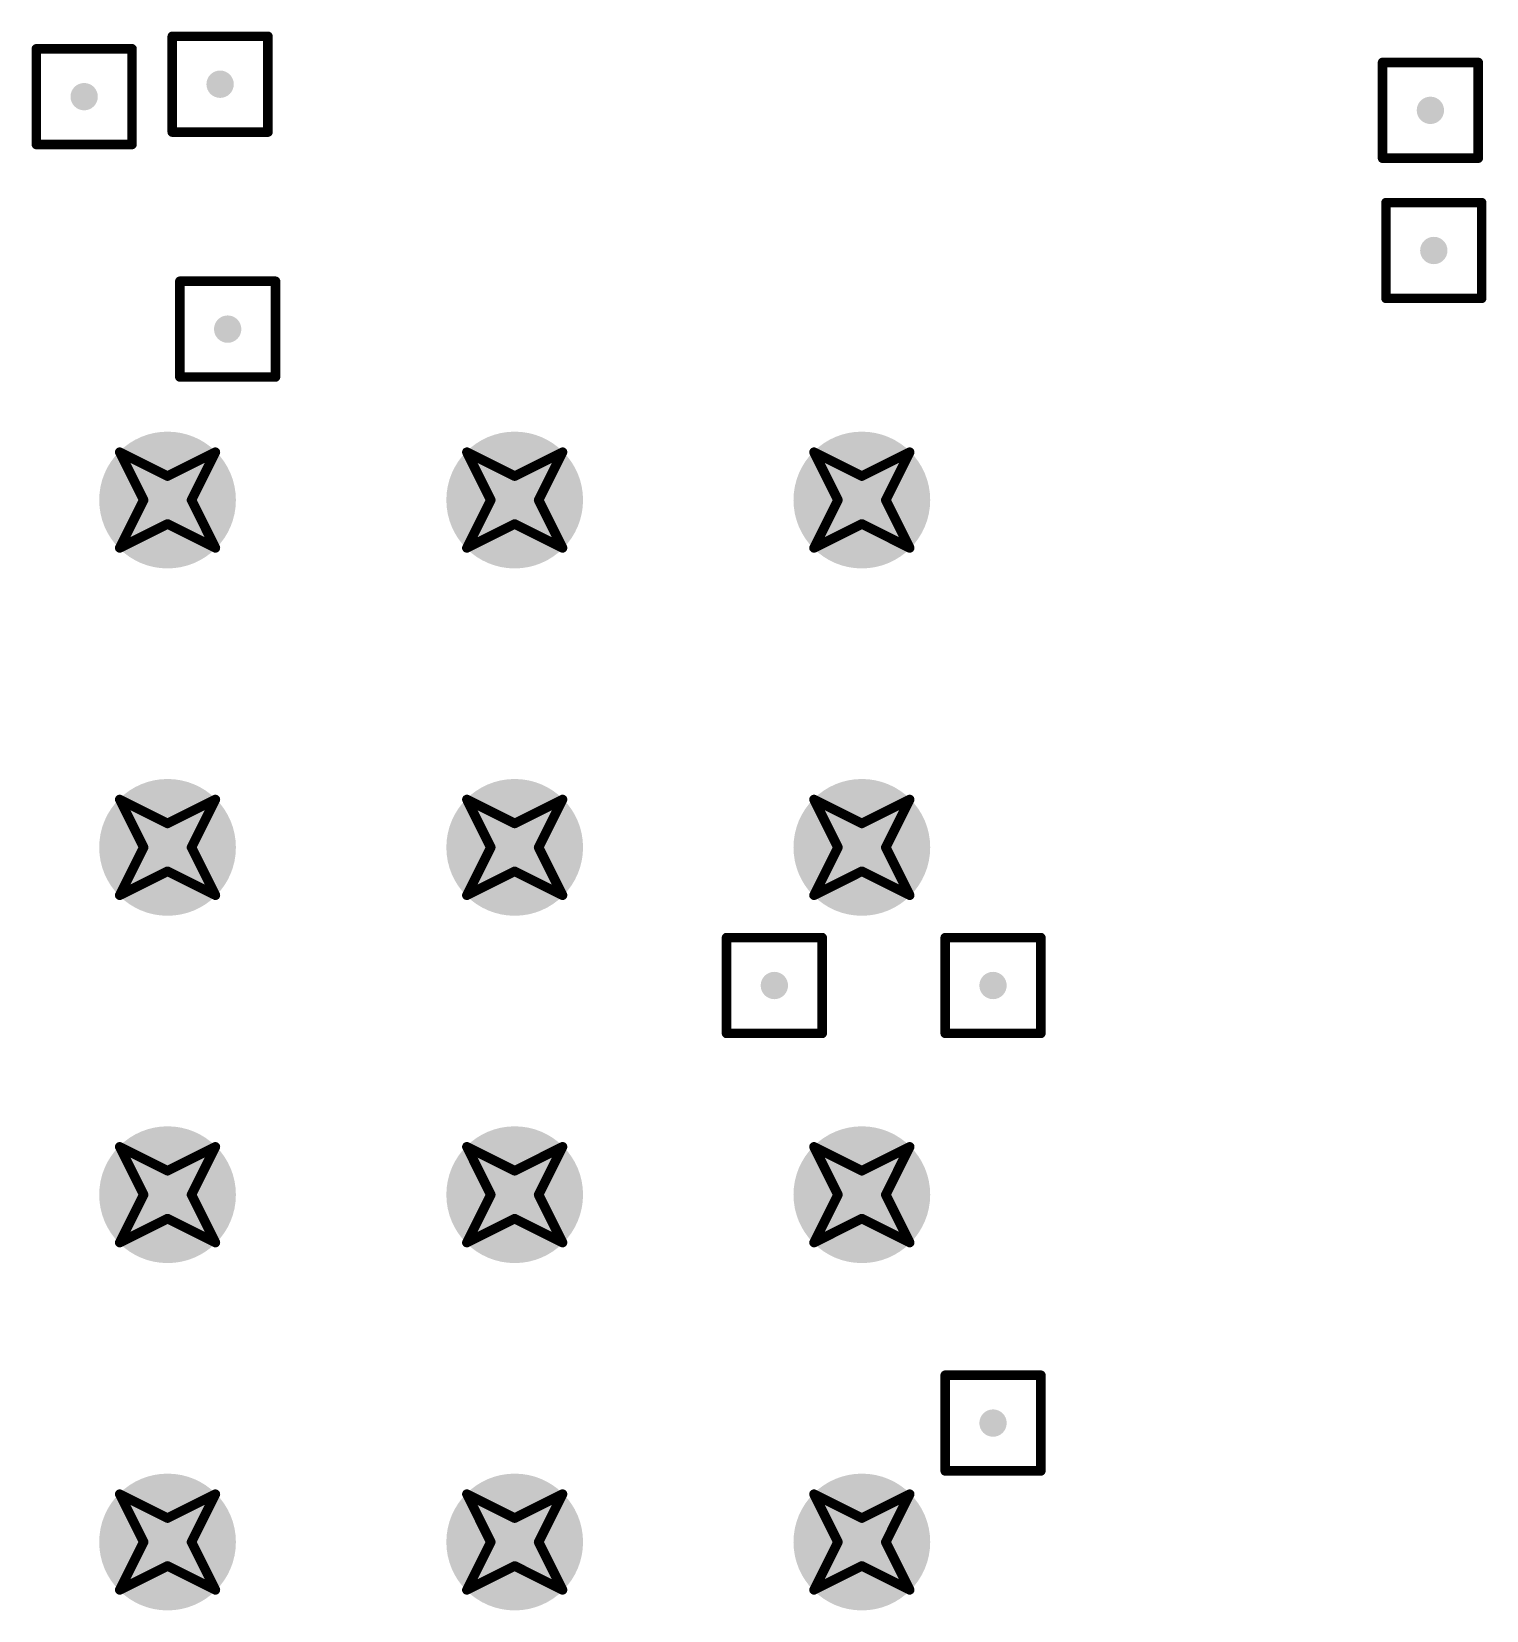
# Model space of a CAD drawing. Header units: inches. Extents: x 0 to 17, y 0 to 4.
# Drawn here: x 3.5577 to 3.9768, y 2.3004 to 2.755 of the extents above; entities that cross this region are included whole.
import ezdxf

# ---------------------------------------------------------------- set-up
doc = ezdxf.new("R2010")
doc.units = ezdxf.units.IN
doc.header["$MEASUREMENT"] = 0
for name, color, linetype in [('Drill Drawing', 1, 'Continuous'), ('Pad Holes', 156, 'Continuous'), ('Via Holes', 16, 'Continuous')]:
    doc.layers.add(name, color=color, linetype=linetype)

# ---------------------------------------------------------------- blocks, each defined once
blk = doc.blocks.new('DIN41612_48_3_____________________133')
at = {"layer": 'Pad Holes'}
h = blk.add_hatch(color=7, dxfattribs=at)
edge = h.paths.add_edge_path()
edge.add_arc((0.45, 0.41496), 0.01969, 0, 360)
h = blk.add_hatch(color=7, dxfattribs=at)
edge = h.paths.add_edge_path()
edge.add_arc((0.55, 0.41496), 0.01969, 0, 360)
h = blk.add_hatch(color=7, dxfattribs=at)
edge = h.paths.add_edge_path()
edge.add_arc((0.65, 0.41496), 0.01969, 0, 360)
h = blk.add_hatch(color=7, dxfattribs=at)
edge = h.paths.add_edge_path()
edge.add_arc((0.75, 0.41496), 0.01969, 0, 360)
h = blk.add_hatch(color=7, dxfattribs=at)
edge = h.paths.add_edge_path()
edge.add_arc((0.45, 0.31496), 0.01969, 0, 360)
h = blk.add_hatch(color=7, dxfattribs=at)
edge = h.paths.add_edge_path()
edge.add_arc((0.55, 0.31496), 0.01969, 0, 360)
h = blk.add_hatch(color=7, dxfattribs=at)
edge = h.paths.add_edge_path()
edge.add_arc((0.65, 0.31496), 0.01969, 0, 360)
h = blk.add_hatch(color=7, dxfattribs=at)
edge = h.paths.add_edge_path()
edge.add_arc((0.75, 0.31496), 0.01969, 0, 360)
h = blk.add_hatch(color=7, dxfattribs=at)
edge = h.paths.add_edge_path()
edge.add_arc((0.45, 0.21496), 0.01969, 0, 360)
h = blk.add_hatch(color=7, dxfattribs=at)
edge = h.paths.add_edge_path()
edge.add_arc((0.55, 0.21496), 0.01969, 0, 360)
h = blk.add_hatch(color=7, dxfattribs=at)
edge = h.paths.add_edge_path()
edge.add_arc((0.65, 0.21496), 0.01969, 0, 360)
h = blk.add_hatch(color=7, dxfattribs=at)
edge = h.paths.add_edge_path()
edge.add_arc((0.75, 0.21496), 0.01969, 0, 360)

msp = doc.modelspace()

# ---------------------------------------------------------------- hatches: boundary and pattern name
at = {"layer": 'Via Holes'}
h = msp.add_hatch(color=7, dxfattribs=at)
edge = h.paths.add_edge_path()
edge.add_arc((3.61199, 2.7398), 0.00394, 0, 360)
h = msp.add_hatch(color=7, dxfattribs=at)
edge = h.paths.add_edge_path()
edge.add_arc((3.57283, 2.73622), 0.00394, 0, 360)
h = msp.add_hatch(color=7, dxfattribs=at)
edge = h.paths.add_edge_path()
edge.add_arc((3.96063, 2.73228), 0.00394, 0, 360)
h = msp.add_hatch(color=7, dxfattribs=at)
edge = h.paths.add_edge_path()
edge.add_arc((3.96161, 2.69193), 0.00394, 0, 360)
h = msp.add_hatch(color=7, dxfattribs=at)
edge = h.paths.add_edge_path()
edge.add_arc((3.61417, 2.66929), 0.00394, 0, 360)
h = msp.add_hatch(color=7, dxfattribs=at)
edge = h.paths.add_edge_path()
edge.add_arc((3.77165, 2.48031), 0.00394, 0, 360)
h = msp.add_hatch(color=7, dxfattribs=at)
edge = h.paths.add_edge_path()
edge.add_arc((3.83464, 2.48031), 0.00394, 0, 360)
h = msp.add_hatch(color=7, dxfattribs=at)
edge = h.paths.add_edge_path()
edge.add_arc((3.83464, 2.35433), 0.00394, 0, 360)

# ---------------------------------------------------------------- linework, layer by layer
at = {"layer": 'Drill Drawing'}
for points in [[(3.59821, 2.75358, 0.00276, 0.00276, 0), (3.62577, 2.75358, 0.00276, 0.00276, 0)], [(3.59821, 2.72602, 0.00276, 0.00276, 0), (3.59821, 2.75358, 0.00276, 0.00276, 0)], [(3.62577, 2.72602, 0.00276, 0.00276, 0), (3.62577, 2.75358, 0.00276, 0.00276, 0)], [(3.55905, 2.75, 0.00276, 0.00276, 0), (3.58661, 2.75, 0.00276, 0.00276, 0)], [(3.55905, 2.72244, 0.00276, 0.00276, 0), (3.55905, 2.75, 0.00276, 0.00276, 0)], [(3.58661, 2.72244, 0.00276, 0.00276, 0), (3.58661, 2.75, 0.00276, 0.00276, 0)], [(3.94685, 2.74606, 0.00276, 0.00276, 0), (3.97441, 2.74606, 0.00276, 0.00276, 0)], [(3.94685, 2.7185, 0.00276, 0.00276, 0), (3.94685, 2.74606, 0.00276, 0.00276, 0)], [(3.97441, 2.7185, 0.00276, 0.00276, 0), (3.97441, 2.74606, 0.00276, 0.00276, 0)], [(3.55905, 2.72244, 0.00276, 0.00276, 0), (3.58661, 2.72244, 0.00276, 0.00276, 0)], [(3.59821, 2.72602, 0.00276, 0.00276, 0), (3.62577, 2.72602, 0.00276, 0.00276, 0)], [(3.94685, 2.7185, 0.00276, 0.00276, 0), (3.97441, 2.7185, 0.00276, 0.00276, 0)], [(3.94783, 2.70571, 0.00276, 0.00276, 0), (3.97539, 2.70571, 0.00276, 0.00276, 0)], [(3.94783, 2.67815, 0.00276, 0.00276, 0), (3.94783, 2.70571, 0.00276, 0.00276, 0)], [(3.97539, 2.67815, 0.00276, 0.00276, 0), (3.97539, 2.70571, 0.00276, 0.00276, 0)], [(3.60039, 2.68307, 0.00276, 0.00276, 0), (3.62795, 2.68307, 0.00276, 0.00276, 0)], [(3.60039, 2.65551, 0.00276, 0.00276, 0), (3.60039, 2.68307, 0.00276, 0.00276, 0)], [(3.62795, 2.65551, 0.00276, 0.00276, 0), (3.62795, 2.68307, 0.00276, 0.00276, 0)], [(3.94783, 2.67815, 0.00276, 0.00276, 0), (3.97539, 2.67815, 0.00276, 0.00276, 0)], [(3.60039, 2.65551, 0.00276, 0.00276, 0), (3.62795, 2.65551, 0.00276, 0.00276, 0)], [(3.58307, 2.63386, 0.00276, 0.00276, 0), (3.59685, 2.62697, 0.00276, 0.00276, 0)], [(3.58307, 2.63386, 0.00276, 0.00276, 0), (3.58996, 2.62008, 0.00276, 0.00276, 0)], [(3.59685, 2.62697, 0.00276, 0.00276, 0), (3.61063, 2.63386, 0.00276, 0.00276, 0)], [(3.60374, 2.62008, 0.00276, 0.00276, 0), (3.61063, 2.63386, 0.00276, 0.00276, 0)], [(3.68307, 2.63386, 0.00276, 0.00276, 0), (3.69685, 2.62697, 0.00276, 0.00276, 0)], [(3.68307, 2.63386, 0.00276, 0.00276, 0), (3.68996, 2.62008, 0.00276, 0.00276, 0)], [(3.69685, 2.62697, 0.00276, 0.00276, 0), (3.71063, 2.63386, 0.00276, 0.00276, 0)], [(3.70374, 2.62008, 0.00276, 0.00276, 0), (3.71063, 2.63386, 0.00276, 0.00276, 0)], [(3.78307, 2.63386, 0.00276, 0.00276, 0), (3.79685, 2.62697, 0.00276, 0.00276, 0)], [(3.78307, 2.63386, 0.00276, 0.00276, 0), (3.78996, 2.62008, 0.00276, 0.00276, 0)], [(3.79685, 2.62697, 0.00276, 0.00276, 0), (3.81063, 2.63386, 0.00276, 0.00276, 0)], [(3.80374, 2.62008, 0.00276, 0.00276, 0), (3.81063, 2.63386, 0.00276, 0.00276, 0)], [(3.58307, 2.6063, 0.00276, 0.00276, 0), (3.58996, 2.62008, 0.00276, 0.00276, 0)], [(3.60374, 2.62008, 0.00276, 0.00276, 0), (3.61063, 2.6063, 0.00276, 0.00276, 0)], [(3.68307, 2.6063, 0.00276, 0.00276, 0), (3.68996, 2.62008, 0.00276, 0.00276, 0)], [(3.70374, 2.62008, 0.00276, 0.00276, 0), (3.71063, 2.6063, 0.00276, 0.00276, 0)], [(3.78307, 2.6063, 0.00276, 0.00276, 0), (3.78996, 2.62008, 0.00276, 0.00276, 0)], [(3.80374, 2.62008, 0.00276, 0.00276, 0), (3.81063, 2.6063, 0.00276, 0.00276, 0)], [(3.58307, 2.6063, 0.00276, 0.00276, 0), (3.59685, 2.61319, 0.00276, 0.00276, 0)], [(3.59685, 2.61319, 0.00276, 0.00276, 0), (3.61063, 2.6063, 0.00276, 0.00276, 0)], [(3.68307, 2.6063, 0.00276, 0.00276, 0), (3.69685, 2.61319, 0.00276, 0.00276, 0)], [(3.69685, 2.61319, 0.00276, 0.00276, 0), (3.71063, 2.6063, 0.00276, 0.00276, 0)], [(3.78307, 2.6063, 0.00276, 0.00276, 0), (3.79685, 2.61319, 0.00276, 0.00276, 0)], [(3.79685, 2.61319, 0.00276, 0.00276, 0), (3.81063, 2.6063, 0.00276, 0.00276, 0)], [(3.58307, 2.53386, 0.00276, 0.00276, 0), (3.59685, 2.52697, 0.00276, 0.00276, 0)], [(3.58307, 2.53386, 0.00276, 0.00276, 0), (3.58996, 2.52008, 0.00276, 0.00276, 0)], [(3.59685, 2.52697, 0.00276, 0.00276, 0), (3.61063, 2.53386, 0.00276, 0.00276, 0)], [(3.60374, 2.52008, 0.00276, 0.00276, 0), (3.61063, 2.53386, 0.00276, 0.00276, 0)], [(3.68307, 2.53386, 0.00276, 0.00276, 0), (3.69685, 2.52697, 0.00276, 0.00276, 0)], [(3.68307, 2.53386, 0.00276, 0.00276, 0), (3.68996, 2.52008, 0.00276, 0.00276, 0)], [(3.69685, 2.52697, 0.00276, 0.00276, 0), (3.71063, 2.53386, 0.00276, 0.00276, 0)], [(3.70374, 2.52008, 0.00276, 0.00276, 0), (3.71063, 2.53386, 0.00276, 0.00276, 0)], [(3.78307, 2.53386, 0.00276, 0.00276, 0), (3.79685, 2.52697, 0.00276, 0.00276, 0)], [(3.78307, 2.53386, 0.00276, 0.00276, 0), (3.78996, 2.52008, 0.00276, 0.00276, 0)], [(3.79685, 2.52697, 0.00276, 0.00276, 0), (3.81063, 2.53386, 0.00276, 0.00276, 0)], [(3.80374, 2.52008, 0.00276, 0.00276, 0), (3.81063, 2.53386, 0.00276, 0.00276, 0)], [(3.58307, 2.5063, 0.00276, 0.00276, 0), (3.58996, 2.52008, 0.00276, 0.00276, 0)], [(3.60374, 2.52008, 0.00276, 0.00276, 0), (3.61063, 2.5063, 0.00276, 0.00276, 0)], [(3.68307, 2.5063, 0.00276, 0.00276, 0), (3.68996, 2.52008, 0.00276, 0.00276, 0)], [(3.70374, 2.52008, 0.00276, 0.00276, 0), (3.71063, 2.5063, 0.00276, 0.00276, 0)], [(3.78307, 2.5063, 0.00276, 0.00276, 0), (3.78996, 2.52008, 0.00276, 0.00276, 0)], [(3.80374, 2.52008, 0.00276, 0.00276, 0), (3.81063, 2.5063, 0.00276, 0.00276, 0)], [(3.58307, 2.5063, 0.00276, 0.00276, 0), (3.59685, 2.51319, 0.00276, 0.00276, 0)], [(3.59685, 2.51319, 0.00276, 0.00276, 0), (3.61063, 2.5063, 0.00276, 0.00276, 0)], [(3.68307, 2.5063, 0.00276, 0.00276, 0), (3.69685, 2.51319, 0.00276, 0.00276, 0)], [(3.69685, 2.51319, 0.00276, 0.00276, 0), (3.71063, 2.5063, 0.00276, 0.00276, 0)], [(3.78307, 2.5063, 0.00276, 0.00276, 0), (3.79685, 2.51319, 0.00276, 0.00276, 0)], [(3.79685, 2.51319, 0.00276, 0.00276, 0), (3.81063, 2.5063, 0.00276, 0.00276, 0)], [(3.75787, 2.49409, 0.00276, 0.00276, 0), (3.78543, 2.49409, 0.00276, 0.00276, 0)], [(3.75787, 2.46653, 0.00276, 0.00276, 0), (3.75787, 2.49409, 0.00276, 0.00276, 0)], [(3.78543, 2.46653, 0.00276, 0.00276, 0), (3.78543, 2.49409, 0.00276, 0.00276, 0)], [(3.82086, 2.49409, 0.00276, 0.00276, 0), (3.84842, 2.49409, 0.00276, 0.00276, 0)], [(3.82086, 2.46653, 0.00276, 0.00276, 0), (3.82086, 2.49409, 0.00276, 0.00276, 0)], [(3.84842, 2.46653, 0.00276, 0.00276, 0), (3.84842, 2.49409, 0.00276, 0.00276, 0)], [(3.75787, 2.46653, 0.00276, 0.00276, 0), (3.78543, 2.46653, 0.00276, 0.00276, 0)], [(3.82086, 2.46653, 0.00276, 0.00276, 0), (3.84842, 2.46653, 0.00276, 0.00276, 0)], [(3.58307, 2.43386, 0.00276, 0.00276, 0), (3.59685, 2.42697, 0.00276, 0.00276, 0)], [(3.58307, 2.43386, 0.00276, 0.00276, 0), (3.58996, 2.42008, 0.00276, 0.00276, 0)], [(3.59685, 2.42697, 0.00276, 0.00276, 0), (3.61063, 2.43386, 0.00276, 0.00276, 0)], [(3.60374, 2.42008, 0.00276, 0.00276, 0), (3.61063, 2.43386, 0.00276, 0.00276, 0)], [(3.68307, 2.43386, 0.00276, 0.00276, 0), (3.69685, 2.42697, 0.00276, 0.00276, 0)], [(3.68307, 2.43386, 0.00276, 0.00276, 0), (3.68996, 2.42008, 0.00276, 0.00276, 0)], [(3.69685, 2.42697, 0.00276, 0.00276, 0), (3.71063, 2.43386, 0.00276, 0.00276, 0)], [(3.70374, 2.42008, 0.00276, 0.00276, 0), (3.71063, 2.43386, 0.00276, 0.00276, 0)], [(3.78307, 2.43386, 0.00276, 0.00276, 0), (3.79685, 2.42697, 0.00276, 0.00276, 0)], [(3.78307, 2.43386, 0.00276, 0.00276, 0), (3.78996, 2.42008, 0.00276, 0.00276, 0)], [(3.79685, 2.42697, 0.00276, 0.00276, 0), (3.81063, 2.43386, 0.00276, 0.00276, 0)], [(3.80374, 2.42008, 0.00276, 0.00276, 0), (3.81063, 2.43386, 0.00276, 0.00276, 0)], [(3.58307, 2.4063, 0.00276, 0.00276, 0), (3.58996, 2.42008, 0.00276, 0.00276, 0)], [(3.60374, 2.42008, 0.00276, 0.00276, 0), (3.61063, 2.4063, 0.00276, 0.00276, 0)], [(3.68307, 2.4063, 0.00276, 0.00276, 0), (3.68996, 2.42008, 0.00276, 0.00276, 0)], [(3.70374, 2.42008, 0.00276, 0.00276, 0), (3.71063, 2.4063, 0.00276, 0.00276, 0)], [(3.78307, 2.4063, 0.00276, 0.00276, 0), (3.78996, 2.42008, 0.00276, 0.00276, 0)], [(3.80374, 2.42008, 0.00276, 0.00276, 0), (3.81063, 2.4063, 0.00276, 0.00276, 0)], [(3.58307, 2.4063, 0.00276, 0.00276, 0), (3.59685, 2.41319, 0.00276, 0.00276, 0)], [(3.59685, 2.41319, 0.00276, 0.00276, 0), (3.61063, 2.4063, 0.00276, 0.00276, 0)], [(3.68307, 2.4063, 0.00276, 0.00276, 0), (3.69685, 2.41319, 0.00276, 0.00276, 0)], [(3.69685, 2.41319, 0.00276, 0.00276, 0), (3.71063, 2.4063, 0.00276, 0.00276, 0)], [(3.78307, 2.4063, 0.00276, 0.00276, 0), (3.79685, 2.41319, 0.00276, 0.00276, 0)], [(3.79685, 2.41319, 0.00276, 0.00276, 0), (3.81063, 2.4063, 0.00276, 0.00276, 0)], [(3.82086, 2.36811, 0.00276, 0.00276, 0), (3.84842, 2.36811, 0.00276, 0.00276, 0)], [(3.82086, 2.34055, 0.00276, 0.00276, 0), (3.82086, 2.36811, 0.00276, 0.00276, 0)], [(3.84842, 2.34055, 0.00276, 0.00276, 0), (3.84842, 2.36811, 0.00276, 0.00276, 0)], [(3.82086, 2.34055, 0.00276, 0.00276, 0), (3.84842, 2.34055, 0.00276, 0.00276, 0)], [(3.58307, 2.33386, 0.00276, 0.00276, 0), (3.59685, 2.32697, 0.00276, 0.00276, 0)], [(3.58307, 2.33386, 0.00276, 0.00276, 0), (3.58996, 2.32008, 0.00276, 0.00276, 0)], [(3.59685, 2.32697, 0.00276, 0.00276, 0), (3.61063, 2.33386, 0.00276, 0.00276, 0)], [(3.60374, 2.32008, 0.00276, 0.00276, 0), (3.61063, 2.33386, 0.00276, 0.00276, 0)], [(3.68307, 2.33386, 0.00276, 0.00276, 0), (3.69685, 2.32697, 0.00276, 0.00276, 0)], [(3.68307, 2.33386, 0.00276, 0.00276, 0), (3.68996, 2.32008, 0.00276, 0.00276, 0)], [(3.69685, 2.32697, 0.00276, 0.00276, 0), (3.71063, 2.33386, 0.00276, 0.00276, 0)], [(3.70374, 2.32008, 0.00276, 0.00276, 0), (3.71063, 2.33386, 0.00276, 0.00276, 0)], [(3.78307, 2.33386, 0.00276, 0.00276, 0), (3.79685, 2.32697, 0.00276, 0.00276, 0)], [(3.78307, 2.33386, 0.00276, 0.00276, 0), (3.78996, 2.32008, 0.00276, 0.00276, 0)], [(3.79685, 2.32697, 0.00276, 0.00276, 0), (3.81063, 2.33386, 0.00276, 0.00276, 0)], [(3.80374, 2.32008, 0.00276, 0.00276, 0), (3.81063, 2.33386, 0.00276, 0.00276, 0)], [(3.58307, 2.3063, 0.00276, 0.00276, 0), (3.58996, 2.32008, 0.00276, 0.00276, 0)], [(3.60374, 2.32008, 0.00276, 0.00276, 0), (3.61063, 2.3063, 0.00276, 0.00276, 0)], [(3.68307, 2.3063, 0.00276, 0.00276, 0), (3.68996, 2.32008, 0.00276, 0.00276, 0)], [(3.70374, 2.32008, 0.00276, 0.00276, 0), (3.71063, 2.3063, 0.00276, 0.00276, 0)], [(3.78307, 2.3063, 0.00276, 0.00276, 0), (3.78996, 2.32008, 0.00276, 0.00276, 0)], [(3.80374, 2.32008, 0.00276, 0.00276, 0), (3.81063, 2.3063, 0.00276, 0.00276, 0)], [(3.58307, 2.3063, 0.00276, 0.00276, 0), (3.59685, 2.31319, 0.00276, 0.00276, 0)], [(3.59685, 2.31319, 0.00276, 0.00276, 0), (3.61063, 2.3063, 0.00276, 0.00276, 0)], [(3.68307, 2.3063, 0.00276, 0.00276, 0), (3.69685, 2.31319, 0.00276, 0.00276, 0)], [(3.69685, 2.31319, 0.00276, 0.00276, 0), (3.71063, 2.3063, 0.00276, 0.00276, 0)], [(3.78307, 2.3063, 0.00276, 0.00276, 0), (3.79685, 2.31319, 0.00276, 0.00276, 0)], [(3.79685, 2.31319, 0.00276, 0.00276, 0), (3.81063, 2.3063, 0.00276, 0.00276, 0)]]:
    msp.add_lwpolyline(points, format="xyseb", dxfattribs=at)
for points in [[(3.59752, 2.75358, 0.00138, 0.00138, 1), (3.5989, 2.75358, 0.00138, 0.00138, 1)], [(3.59752, 2.75358, 0.00138, 0.00138, 1), (3.5989, 2.75358, 0.00138, 0.00138, 1)], [(3.62508, 2.75358, 0.00138, 0.00138, 1), (3.62646, 2.75358, 0.00138, 0.00138, 1)], [(3.62508, 2.75358, 0.00138, 0.00138, 1), (3.62646, 2.75358, 0.00138, 0.00138, 1)], [(3.55837, 2.75, 0.00138, 0.00138, 1), (3.55974, 2.75, 0.00138, 0.00138, 1)], [(3.55837, 2.75, 0.00138, 0.00138, 1), (3.55974, 2.75, 0.00138, 0.00138, 1)], [(3.58592, 2.75, 0.00138, 0.00138, 1), (3.5873, 2.75, 0.00138, 0.00138, 1)], [(3.58592, 2.75, 0.00138, 0.00138, 1), (3.5873, 2.75, 0.00138, 0.00138, 1)], [(3.94616, 2.74606, 0.00138, 0.00138, 1), (3.94754, 2.74606, 0.00138, 0.00138, 1)], [(3.94616, 2.74606, 0.00138, 0.00138, 1), (3.94754, 2.74606, 0.00138, 0.00138, 1)], [(3.97372, 2.74606, 0.00138, 0.00138, 1), (3.9751, 2.74606, 0.00138, 0.00138, 1)], [(3.97372, 2.74606, 0.00138, 0.00138, 1), (3.9751, 2.74606, 0.00138, 0.00138, 1)], [(3.55837, 2.72244, 0.00138, 0.00138, 1), (3.55974, 2.72244, 0.00138, 0.00138, 1)], [(3.55837, 2.72244, 0.00138, 0.00138, 1), (3.55974, 2.72244, 0.00138, 0.00138, 1)], [(3.58592, 2.72244, 0.00138, 0.00138, 1), (3.5873, 2.72244, 0.00138, 0.00138, 1)], [(3.58592, 2.72244, 0.00138, 0.00138, 1), (3.5873, 2.72244, 0.00138, 0.00138, 1)], [(3.59752, 2.72602, 0.00138, 0.00138, 1), (3.5989, 2.72602, 0.00138, 0.00138, 1)], [(3.59752, 2.72602, 0.00138, 0.00138, 1), (3.5989, 2.72602, 0.00138, 0.00138, 1)], [(3.62508, 2.72602, 0.00138, 0.00138, 1), (3.62646, 2.72602, 0.00138, 0.00138, 1)], [(3.62508, 2.72602, 0.00138, 0.00138, 1), (3.62646, 2.72602, 0.00138, 0.00138, 1)], [(3.94616, 2.7185, 0.00138, 0.00138, 1), (3.94754, 2.7185, 0.00138, 0.00138, 1)], [(3.94616, 2.7185, 0.00138, 0.00138, 1), (3.94754, 2.7185, 0.00138, 0.00138, 1)], [(3.97372, 2.7185, 0.00138, 0.00138, 1), (3.9751, 2.7185, 0.00138, 0.00138, 1)], [(3.97372, 2.7185, 0.00138, 0.00138, 1), (3.9751, 2.7185, 0.00138, 0.00138, 1)], [(3.94715, 2.70571, 0.00138, 0.00138, 1), (3.94852, 2.70571, 0.00138, 0.00138, 1)], [(3.94715, 2.70571, 0.00138, 0.00138, 1), (3.94852, 2.70571, 0.00138, 0.00138, 1)], [(3.9747, 2.70571, 0.00138, 0.00138, 1), (3.97608, 2.70571, 0.00138, 0.00138, 1)], [(3.9747, 2.70571, 0.00138, 0.00138, 1), (3.97608, 2.70571, 0.00138, 0.00138, 1)], [(3.5997, 2.68307, 0.00138, 0.00138, 1), (3.60108, 2.68307, 0.00138, 0.00138, 1)], [(3.5997, 2.68307, 0.00138, 0.00138, 1), (3.60108, 2.68307, 0.00138, 0.00138, 1)], [(3.62726, 2.68307, 0.00138, 0.00138, 1), (3.62864, 2.68307, 0.00138, 0.00138, 1)], [(3.62726, 2.68307, 0.00138, 0.00138, 1), (3.62864, 2.68307, 0.00138, 0.00138, 1)], [(3.94715, 2.67815, 0.00138, 0.00138, 1), (3.94852, 2.67815, 0.00138, 0.00138, 1)], [(3.94715, 2.67815, 0.00138, 0.00138, 1), (3.94852, 2.67815, 0.00138, 0.00138, 1)], [(3.9747, 2.67815, 0.00138, 0.00138, 1), (3.97608, 2.67815, 0.00138, 0.00138, 1)], [(3.9747, 2.67815, 0.00138, 0.00138, 1), (3.97608, 2.67815, 0.00138, 0.00138, 1)], [(3.5997, 2.65551, 0.00138, 0.00138, 1), (3.60108, 2.65551, 0.00138, 0.00138, 1)], [(3.5997, 2.65551, 0.00138, 0.00138, 1), (3.60108, 2.65551, 0.00138, 0.00138, 1)], [(3.62726, 2.65551, 0.00138, 0.00138, 1), (3.62864, 2.65551, 0.00138, 0.00138, 1)], [(3.62726, 2.65551, 0.00138, 0.00138, 1), (3.62864, 2.65551, 0.00138, 0.00138, 1)], [(3.58238, 2.63386, 0.00138, 0.00138, 1), (3.58376, 2.63386, 0.00138, 0.00138, 1)], [(3.58238, 2.63386, 0.00138, 0.00138, 1), (3.58376, 2.63386, 0.00138, 0.00138, 1)], [(3.60994, 2.63386, 0.00138, 0.00138, 1), (3.61132, 2.63386, 0.00138, 0.00138, 1)], [(3.60994, 2.63386, 0.00138, 0.00138, 1), (3.61132, 2.63386, 0.00138, 0.00138, 1)], [(3.68238, 2.63386, 0.00138, 0.00138, 1), (3.68376, 2.63386, 0.00138, 0.00138, 1)], [(3.68238, 2.63386, 0.00138, 0.00138, 1), (3.68376, 2.63386, 0.00138, 0.00138, 1)], [(3.70994, 2.63386, 0.00138, 0.00138, 1), (3.71132, 2.63386, 0.00138, 0.00138, 1)], [(3.70994, 2.63386, 0.00138, 0.00138, 1), (3.71132, 2.63386, 0.00138, 0.00138, 1)], [(3.78238, 2.63386, 0.00138, 0.00138, 1), (3.78376, 2.63386, 0.00138, 0.00138, 1)], [(3.78238, 2.63386, 0.00138, 0.00138, 1), (3.78376, 2.63386, 0.00138, 0.00138, 1)], [(3.80994, 2.63386, 0.00138, 0.00138, 1), (3.81132, 2.63386, 0.00138, 0.00138, 1)], [(3.80994, 2.63386, 0.00138, 0.00138, 1), (3.81132, 2.63386, 0.00138, 0.00138, 1)], [(3.59616, 2.62697, 0.00138, 0.00138, 1), (3.59754, 2.62697, 0.00138, 0.00138, 1)], [(3.59616, 2.62697, 0.00138, 0.00138, 1), (3.59754, 2.62697, 0.00138, 0.00138, 1)], [(3.69616, 2.62697, 0.00138, 0.00138, 1), (3.69754, 2.62697, 0.00138, 0.00138, 1)], [(3.69616, 2.62697, 0.00138, 0.00138, 1), (3.69754, 2.62697, 0.00138, 0.00138, 1)], [(3.79616, 2.62697, 0.00138, 0.00138, 1), (3.79754, 2.62697, 0.00138, 0.00138, 1)], [(3.79616, 2.62697, 0.00138, 0.00138, 1), (3.79754, 2.62697, 0.00138, 0.00138, 1)], [(3.58927, 2.62008, 0.00138, 0.00138, 1), (3.59065, 2.62008, 0.00138, 0.00138, 1)], [(3.58927, 2.62008, 0.00138, 0.00138, 1), (3.59065, 2.62008, 0.00138, 0.00138, 1)], [(3.60305, 2.62008, 0.00138, 0.00138, 1), (3.60443, 2.62008, 0.00138, 0.00138, 1)], [(3.60305, 2.62008, 0.00138, 0.00138, 1), (3.60443, 2.62008, 0.00138, 0.00138, 1)], [(3.68927, 2.62008, 0.00138, 0.00138, 1), (3.69065, 2.62008, 0.00138, 0.00138, 1)], [(3.68927, 2.62008, 0.00138, 0.00138, 1), (3.69065, 2.62008, 0.00138, 0.00138, 1)], [(3.70305, 2.62008, 0.00138, 0.00138, 1), (3.70443, 2.62008, 0.00138, 0.00138, 1)], [(3.70305, 2.62008, 0.00138, 0.00138, 1), (3.70443, 2.62008, 0.00138, 0.00138, 1)], [(3.78927, 2.62008, 0.00138, 0.00138, 1), (3.79065, 2.62008, 0.00138, 0.00138, 1)], [(3.78927, 2.62008, 0.00138, 0.00138, 1), (3.79065, 2.62008, 0.00138, 0.00138, 1)], [(3.80305, 2.62008, 0.00138, 0.00138, 1), (3.80443, 2.62008, 0.00138, 0.00138, 1)], [(3.80305, 2.62008, 0.00138, 0.00138, 1), (3.80443, 2.62008, 0.00138, 0.00138, 1)], [(3.59616, 2.61319, 0.00138, 0.00138, 1), (3.59754, 2.61319, 0.00138, 0.00138, 1)], [(3.59616, 2.61319, 0.00138, 0.00138, 1), (3.59754, 2.61319, 0.00138, 0.00138, 1)], [(3.69616, 2.61319, 0.00138, 0.00138, 1), (3.69754, 2.61319, 0.00138, 0.00138, 1)], [(3.69616, 2.61319, 0.00138, 0.00138, 1), (3.69754, 2.61319, 0.00138, 0.00138, 1)], [(3.79616, 2.61319, 0.00138, 0.00138, 1), (3.79754, 2.61319, 0.00138, 0.00138, 1)], [(3.79616, 2.61319, 0.00138, 0.00138, 1), (3.79754, 2.61319, 0.00138, 0.00138, 1)], [(3.58238, 2.6063, 0.00138, 0.00138, 1), (3.58376, 2.6063, 0.00138, 0.00138, 1)], [(3.58238, 2.6063, 0.00138, 0.00138, 1), (3.58376, 2.6063, 0.00138, 0.00138, 1)], [(3.60994, 2.6063, 0.00138, 0.00138, 1), (3.61132, 2.6063, 0.00138, 0.00138, 1)], [(3.60994, 2.6063, 0.00138, 0.00138, 1), (3.61132, 2.6063, 0.00138, 0.00138, 1)], [(3.68238, 2.6063, 0.00138, 0.00138, 1), (3.68376, 2.6063, 0.00138, 0.00138, 1)], [(3.68238, 2.6063, 0.00138, 0.00138, 1), (3.68376, 2.6063, 0.00138, 0.00138, 1)], [(3.70994, 2.6063, 0.00138, 0.00138, 1), (3.71132, 2.6063, 0.00138, 0.00138, 1)], [(3.70994, 2.6063, 0.00138, 0.00138, 1), (3.71132, 2.6063, 0.00138, 0.00138, 1)], [(3.78238, 2.6063, 0.00138, 0.00138, 1), (3.78376, 2.6063, 0.00138, 0.00138, 1)], [(3.78238, 2.6063, 0.00138, 0.00138, 1), (3.78376, 2.6063, 0.00138, 0.00138, 1)], [(3.80994, 2.6063, 0.00138, 0.00138, 1), (3.81132, 2.6063, 0.00138, 0.00138, 1)], [(3.80994, 2.6063, 0.00138, 0.00138, 1), (3.81132, 2.6063, 0.00138, 0.00138, 1)], [(3.58238, 2.53386, 0.00138, 0.00138, 1), (3.58376, 2.53386, 0.00138, 0.00138, 1)], [(3.58238, 2.53386, 0.00138, 0.00138, 1), (3.58376, 2.53386, 0.00138, 0.00138, 1)], [(3.60994, 2.53386, 0.00138, 0.00138, 1), (3.61132, 2.53386, 0.00138, 0.00138, 1)], [(3.60994, 2.53386, 0.00138, 0.00138, 1), (3.61132, 2.53386, 0.00138, 0.00138, 1)], [(3.68238, 2.53386, 0.00138, 0.00138, 1), (3.68376, 2.53386, 0.00138, 0.00138, 1)], [(3.68238, 2.53386, 0.00138, 0.00138, 1), (3.68376, 2.53386, 0.00138, 0.00138, 1)], [(3.70994, 2.53386, 0.00138, 0.00138, 1), (3.71132, 2.53386, 0.00138, 0.00138, 1)], [(3.70994, 2.53386, 0.00138, 0.00138, 1), (3.71132, 2.53386, 0.00138, 0.00138, 1)], [(3.78238, 2.53386, 0.00138, 0.00138, 1), (3.78376, 2.53386, 0.00138, 0.00138, 1)], [(3.78238, 2.53386, 0.00138, 0.00138, 1), (3.78376, 2.53386, 0.00138, 0.00138, 1)], [(3.80994, 2.53386, 0.00138, 0.00138, 1), (3.81132, 2.53386, 0.00138, 0.00138, 1)], [(3.80994, 2.53386, 0.00138, 0.00138, 1), (3.81132, 2.53386, 0.00138, 0.00138, 1)], [(3.59616, 2.52697, 0.00138, 0.00138, 1), (3.59754, 2.52697, 0.00138, 0.00138, 1)], [(3.59616, 2.52697, 0.00138, 0.00138, 1), (3.59754, 2.52697, 0.00138, 0.00138, 1)], [(3.69616, 2.52697, 0.00138, 0.00138, 1), (3.69754, 2.52697, 0.00138, 0.00138, 1)], [(3.69616, 2.52697, 0.00138, 0.00138, 1), (3.69754, 2.52697, 0.00138, 0.00138, 1)], [(3.79616, 2.52697, 0.00138, 0.00138, 1), (3.79754, 2.52697, 0.00138, 0.00138, 1)], [(3.79616, 2.52697, 0.00138, 0.00138, 1), (3.79754, 2.52697, 0.00138, 0.00138, 1)], [(3.58927, 2.52008, 0.00138, 0.00138, 1), (3.59065, 2.52008, 0.00138, 0.00138, 1)], [(3.58927, 2.52008, 0.00138, 0.00138, 1), (3.59065, 2.52008, 0.00138, 0.00138, 1)], [(3.60305, 2.52008, 0.00138, 0.00138, 1), (3.60443, 2.52008, 0.00138, 0.00138, 1)], [(3.60305, 2.52008, 0.00138, 0.00138, 1), (3.60443, 2.52008, 0.00138, 0.00138, 1)], [(3.68927, 2.52008, 0.00138, 0.00138, 1), (3.69065, 2.52008, 0.00138, 0.00138, 1)], [(3.68927, 2.52008, 0.00138, 0.00138, 1), (3.69065, 2.52008, 0.00138, 0.00138, 1)], [(3.70305, 2.52008, 0.00138, 0.00138, 1), (3.70443, 2.52008, 0.00138, 0.00138, 1)], [(3.70305, 2.52008, 0.00138, 0.00138, 1), (3.70443, 2.52008, 0.00138, 0.00138, 1)], [(3.78927, 2.52008, 0.00138, 0.00138, 1), (3.79065, 2.52008, 0.00138, 0.00138, 1)], [(3.78927, 2.52008, 0.00138, 0.00138, 1), (3.79065, 2.52008, 0.00138, 0.00138, 1)], [(3.80305, 2.52008, 0.00138, 0.00138, 1), (3.80443, 2.52008, 0.00138, 0.00138, 1)], [(3.80305, 2.52008, 0.00138, 0.00138, 1), (3.80443, 2.52008, 0.00138, 0.00138, 1)], [(3.59616, 2.51319, 0.00138, 0.00138, 1), (3.59754, 2.51319, 0.00138, 0.00138, 1)], [(3.59616, 2.51319, 0.00138, 0.00138, 1), (3.59754, 2.51319, 0.00138, 0.00138, 1)], [(3.69616, 2.51319, 0.00138, 0.00138, 1), (3.69754, 2.51319, 0.00138, 0.00138, 1)], [(3.69616, 2.51319, 0.00138, 0.00138, 1), (3.69754, 2.51319, 0.00138, 0.00138, 1)], [(3.79616, 2.51319, 0.00138, 0.00138, 1), (3.79754, 2.51319, 0.00138, 0.00138, 1)], [(3.79616, 2.51319, 0.00138, 0.00138, 1), (3.79754, 2.51319, 0.00138, 0.00138, 1)], [(3.58238, 2.5063, 0.00138, 0.00138, 1), (3.58376, 2.5063, 0.00138, 0.00138, 1)], [(3.58238, 2.5063, 0.00138, 0.00138, 1), (3.58376, 2.5063, 0.00138, 0.00138, 1)], [(3.60994, 2.5063, 0.00138, 0.00138, 1), (3.61132, 2.5063, 0.00138, 0.00138, 1)], [(3.60994, 2.5063, 0.00138, 0.00138, 1), (3.61132, 2.5063, 0.00138, 0.00138, 1)], [(3.68238, 2.5063, 0.00138, 0.00138, 1), (3.68376, 2.5063, 0.00138, 0.00138, 1)], [(3.68238, 2.5063, 0.00138, 0.00138, 1), (3.68376, 2.5063, 0.00138, 0.00138, 1)], [(3.70994, 2.5063, 0.00138, 0.00138, 1), (3.71132, 2.5063, 0.00138, 0.00138, 1)], [(3.70994, 2.5063, 0.00138, 0.00138, 1), (3.71132, 2.5063, 0.00138, 0.00138, 1)], [(3.78238, 2.5063, 0.00138, 0.00138, 1), (3.78376, 2.5063, 0.00138, 0.00138, 1)], [(3.78238, 2.5063, 0.00138, 0.00138, 1), (3.78376, 2.5063, 0.00138, 0.00138, 1)], [(3.80994, 2.5063, 0.00138, 0.00138, 1), (3.81132, 2.5063, 0.00138, 0.00138, 1)], [(3.80994, 2.5063, 0.00138, 0.00138, 1), (3.81132, 2.5063, 0.00138, 0.00138, 1)], [(3.75718, 2.49409, 0.00138, 0.00138, 1), (3.75856, 2.49409, 0.00138, 0.00138, 1)], [(3.75718, 2.49409, 0.00138, 0.00138, 1), (3.75856, 2.49409, 0.00138, 0.00138, 1)], [(3.78474, 2.49409, 0.00138, 0.00138, 1), (3.78612, 2.49409, 0.00138, 0.00138, 1)], [(3.78474, 2.49409, 0.00138, 0.00138, 1), (3.78612, 2.49409, 0.00138, 0.00138, 1)], [(3.82018, 2.49409, 0.00138, 0.00138, 1), (3.82155, 2.49409, 0.00138, 0.00138, 1)], [(3.82018, 2.49409, 0.00138, 0.00138, 1), (3.82155, 2.49409, 0.00138, 0.00138, 1)], [(3.84773, 2.49409, 0.00138, 0.00138, 1), (3.84911, 2.49409, 0.00138, 0.00138, 1)], [(3.84773, 2.49409, 0.00138, 0.00138, 1), (3.84911, 2.49409, 0.00138, 0.00138, 1)], [(3.75718, 2.46653, 0.00138, 0.00138, 1), (3.75856, 2.46653, 0.00138, 0.00138, 1)], [(3.75718, 2.46653, 0.00138, 0.00138, 1), (3.75856, 2.46653, 0.00138, 0.00138, 1)], [(3.78474, 2.46653, 0.00138, 0.00138, 1), (3.78612, 2.46653, 0.00138, 0.00138, 1)], [(3.78474, 2.46653, 0.00138, 0.00138, 1), (3.78612, 2.46653, 0.00138, 0.00138, 1)], [(3.82018, 2.46653, 0.00138, 0.00138, 1), (3.82155, 2.46653, 0.00138, 0.00138, 1)], [(3.82018, 2.46653, 0.00138, 0.00138, 1), (3.82155, 2.46653, 0.00138, 0.00138, 1)], [(3.84773, 2.46653, 0.00138, 0.00138, 1), (3.84911, 2.46653, 0.00138, 0.00138, 1)], [(3.84773, 2.46653, 0.00138, 0.00138, 1), (3.84911, 2.46653, 0.00138, 0.00138, 1)], [(3.58238, 2.43386, 0.00138, 0.00138, 1), (3.58376, 2.43386, 0.00138, 0.00138, 1)], [(3.58238, 2.43386, 0.00138, 0.00138, 1), (3.58376, 2.43386, 0.00138, 0.00138, 1)], [(3.60994, 2.43386, 0.00138, 0.00138, 1), (3.61132, 2.43386, 0.00138, 0.00138, 1)], [(3.60994, 2.43386, 0.00138, 0.00138, 1), (3.61132, 2.43386, 0.00138, 0.00138, 1)], [(3.68238, 2.43386, 0.00138, 0.00138, 1), (3.68376, 2.43386, 0.00138, 0.00138, 1)], [(3.68238, 2.43386, 0.00138, 0.00138, 1), (3.68376, 2.43386, 0.00138, 0.00138, 1)], [(3.70994, 2.43386, 0.00138, 0.00138, 1), (3.71132, 2.43386, 0.00138, 0.00138, 1)], [(3.70994, 2.43386, 0.00138, 0.00138, 1), (3.71132, 2.43386, 0.00138, 0.00138, 1)], [(3.78238, 2.43386, 0.00138, 0.00138, 1), (3.78376, 2.43386, 0.00138, 0.00138, 1)], [(3.78238, 2.43386, 0.00138, 0.00138, 1), (3.78376, 2.43386, 0.00138, 0.00138, 1)], [(3.80994, 2.43386, 0.00138, 0.00138, 1), (3.81132, 2.43386, 0.00138, 0.00138, 1)], [(3.80994, 2.43386, 0.00138, 0.00138, 1), (3.81132, 2.43386, 0.00138, 0.00138, 1)], [(3.59616, 2.42697, 0.00138, 0.00138, 1), (3.59754, 2.42697, 0.00138, 0.00138, 1)], [(3.59616, 2.42697, 0.00138, 0.00138, 1), (3.59754, 2.42697, 0.00138, 0.00138, 1)], [(3.69616, 2.42697, 0.00138, 0.00138, 1), (3.69754, 2.42697, 0.00138, 0.00138, 1)], [(3.69616, 2.42697, 0.00138, 0.00138, 1), (3.69754, 2.42697, 0.00138, 0.00138, 1)], [(3.79616, 2.42697, 0.00138, 0.00138, 1), (3.79754, 2.42697, 0.00138, 0.00138, 1)], [(3.79616, 2.42697, 0.00138, 0.00138, 1), (3.79754, 2.42697, 0.00138, 0.00138, 1)], [(3.58927, 2.42008, 0.00138, 0.00138, 1), (3.59065, 2.42008, 0.00138, 0.00138, 1)], [(3.58927, 2.42008, 0.00138, 0.00138, 1), (3.59065, 2.42008, 0.00138, 0.00138, 1)], [(3.60305, 2.42008, 0.00138, 0.00138, 1), (3.60443, 2.42008, 0.00138, 0.00138, 1)], [(3.60305, 2.42008, 0.00138, 0.00138, 1), (3.60443, 2.42008, 0.00138, 0.00138, 1)], [(3.68927, 2.42008, 0.00138, 0.00138, 1), (3.69065, 2.42008, 0.00138, 0.00138, 1)], [(3.68927, 2.42008, 0.00138, 0.00138, 1), (3.69065, 2.42008, 0.00138, 0.00138, 1)], [(3.70305, 2.42008, 0.00138, 0.00138, 1), (3.70443, 2.42008, 0.00138, 0.00138, 1)], [(3.70305, 2.42008, 0.00138, 0.00138, 1), (3.70443, 2.42008, 0.00138, 0.00138, 1)], [(3.78927, 2.42008, 0.00138, 0.00138, 1), (3.79065, 2.42008, 0.00138, 0.00138, 1)], [(3.78927, 2.42008, 0.00138, 0.00138, 1), (3.79065, 2.42008, 0.00138, 0.00138, 1)], [(3.80305, 2.42008, 0.00138, 0.00138, 1), (3.80443, 2.42008, 0.00138, 0.00138, 1)], [(3.80305, 2.42008, 0.00138, 0.00138, 1), (3.80443, 2.42008, 0.00138, 0.00138, 1)], [(3.59616, 2.41319, 0.00138, 0.00138, 1), (3.59754, 2.41319, 0.00138, 0.00138, 1)], [(3.59616, 2.41319, 0.00138, 0.00138, 1), (3.59754, 2.41319, 0.00138, 0.00138, 1)], [(3.69616, 2.41319, 0.00138, 0.00138, 1), (3.69754, 2.41319, 0.00138, 0.00138, 1)], [(3.69616, 2.41319, 0.00138, 0.00138, 1), (3.69754, 2.41319, 0.00138, 0.00138, 1)], [(3.79616, 2.41319, 0.00138, 0.00138, 1), (3.79754, 2.41319, 0.00138, 0.00138, 1)], [(3.79616, 2.41319, 0.00138, 0.00138, 1), (3.79754, 2.41319, 0.00138, 0.00138, 1)], [(3.58238, 2.4063, 0.00138, 0.00138, 1), (3.58376, 2.4063, 0.00138, 0.00138, 1)], [(3.58238, 2.4063, 0.00138, 0.00138, 1), (3.58376, 2.4063, 0.00138, 0.00138, 1)], [(3.60994, 2.4063, 0.00138, 0.00138, 1), (3.61132, 2.4063, 0.00138, 0.00138, 1)], [(3.60994, 2.4063, 0.00138, 0.00138, 1), (3.61132, 2.4063, 0.00138, 0.00138, 1)], [(3.68238, 2.4063, 0.00138, 0.00138, 1), (3.68376, 2.4063, 0.00138, 0.00138, 1)], [(3.68238, 2.4063, 0.00138, 0.00138, 1), (3.68376, 2.4063, 0.00138, 0.00138, 1)], [(3.70994, 2.4063, 0.00138, 0.00138, 1), (3.71132, 2.4063, 0.00138, 0.00138, 1)], [(3.70994, 2.4063, 0.00138, 0.00138, 1), (3.71132, 2.4063, 0.00138, 0.00138, 1)], [(3.78238, 2.4063, 0.00138, 0.00138, 1), (3.78376, 2.4063, 0.00138, 0.00138, 1)], [(3.78238, 2.4063, 0.00138, 0.00138, 1), (3.78376, 2.4063, 0.00138, 0.00138, 1)], [(3.80994, 2.4063, 0.00138, 0.00138, 1), (3.81132, 2.4063, 0.00138, 0.00138, 1)], [(3.80994, 2.4063, 0.00138, 0.00138, 1), (3.81132, 2.4063, 0.00138, 0.00138, 1)], [(3.82018, 2.36811, 0.00138, 0.00138, 1), (3.82155, 2.36811, 0.00138, 0.00138, 1)], [(3.82018, 2.36811, 0.00138, 0.00138, 1), (3.82155, 2.36811, 0.00138, 0.00138, 1)], [(3.84773, 2.36811, 0.00138, 0.00138, 1), (3.84911, 2.36811, 0.00138, 0.00138, 1)], [(3.84773, 2.36811, 0.00138, 0.00138, 1), (3.84911, 2.36811, 0.00138, 0.00138, 1)], [(3.82018, 2.34055, 0.00138, 0.00138, 1), (3.82155, 2.34055, 0.00138, 0.00138, 1)], [(3.82018, 2.34055, 0.00138, 0.00138, 1), (3.82155, 2.34055, 0.00138, 0.00138, 1)], [(3.84773, 2.34055, 0.00138, 0.00138, 1), (3.84911, 2.34055, 0.00138, 0.00138, 1)], [(3.84773, 2.34055, 0.00138, 0.00138, 1), (3.84911, 2.34055, 0.00138, 0.00138, 1)], [(3.58238, 2.33386, 0.00138, 0.00138, 1), (3.58376, 2.33386, 0.00138, 0.00138, 1)], [(3.58238, 2.33386, 0.00138, 0.00138, 1), (3.58376, 2.33386, 0.00138, 0.00138, 1)], [(3.60994, 2.33386, 0.00138, 0.00138, 1), (3.61132, 2.33386, 0.00138, 0.00138, 1)], [(3.60994, 2.33386, 0.00138, 0.00138, 1), (3.61132, 2.33386, 0.00138, 0.00138, 1)], [(3.68238, 2.33386, 0.00138, 0.00138, 1), (3.68376, 2.33386, 0.00138, 0.00138, 1)], [(3.68238, 2.33386, 0.00138, 0.00138, 1), (3.68376, 2.33386, 0.00138, 0.00138, 1)], [(3.70994, 2.33386, 0.00138, 0.00138, 1), (3.71132, 2.33386, 0.00138, 0.00138, 1)], [(3.70994, 2.33386, 0.00138, 0.00138, 1), (3.71132, 2.33386, 0.00138, 0.00138, 1)], [(3.78238, 2.33386, 0.00138, 0.00138, 1), (3.78376, 2.33386, 0.00138, 0.00138, 1)], [(3.78238, 2.33386, 0.00138, 0.00138, 1), (3.78376, 2.33386, 0.00138, 0.00138, 1)], [(3.80994, 2.33386, 0.00138, 0.00138, 1), (3.81132, 2.33386, 0.00138, 0.00138, 1)], [(3.80994, 2.33386, 0.00138, 0.00138, 1), (3.81132, 2.33386, 0.00138, 0.00138, 1)], [(3.59616, 2.32697, 0.00138, 0.00138, 1), (3.59754, 2.32697, 0.00138, 0.00138, 1)], [(3.59616, 2.32697, 0.00138, 0.00138, 1), (3.59754, 2.32697, 0.00138, 0.00138, 1)], [(3.69616, 2.32697, 0.00138, 0.00138, 1), (3.69754, 2.32697, 0.00138, 0.00138, 1)], [(3.69616, 2.32697, 0.00138, 0.00138, 1), (3.69754, 2.32697, 0.00138, 0.00138, 1)], [(3.79616, 2.32697, 0.00138, 0.00138, 1), (3.79754, 2.32697, 0.00138, 0.00138, 1)], [(3.79616, 2.32697, 0.00138, 0.00138, 1), (3.79754, 2.32697, 0.00138, 0.00138, 1)], [(3.58927, 2.32008, 0.00138, 0.00138, 1), (3.59065, 2.32008, 0.00138, 0.00138, 1)], [(3.58927, 2.32008, 0.00138, 0.00138, 1), (3.59065, 2.32008, 0.00138, 0.00138, 1)], [(3.60305, 2.32008, 0.00138, 0.00138, 1), (3.60443, 2.32008, 0.00138, 0.00138, 1)], [(3.60305, 2.32008, 0.00138, 0.00138, 1), (3.60443, 2.32008, 0.00138, 0.00138, 1)], [(3.68927, 2.32008, 0.00138, 0.00138, 1), (3.69065, 2.32008, 0.00138, 0.00138, 1)], [(3.68927, 2.32008, 0.00138, 0.00138, 1), (3.69065, 2.32008, 0.00138, 0.00138, 1)], [(3.70305, 2.32008, 0.00138, 0.00138, 1), (3.70443, 2.32008, 0.00138, 0.00138, 1)], [(3.70305, 2.32008, 0.00138, 0.00138, 1), (3.70443, 2.32008, 0.00138, 0.00138, 1)], [(3.78927, 2.32008, 0.00138, 0.00138, 1), (3.79065, 2.32008, 0.00138, 0.00138, 1)], [(3.78927, 2.32008, 0.00138, 0.00138, 1), (3.79065, 2.32008, 0.00138, 0.00138, 1)], [(3.80305, 2.32008, 0.00138, 0.00138, 1), (3.80443, 2.32008, 0.00138, 0.00138, 1)], [(3.80305, 2.32008, 0.00138, 0.00138, 1), (3.80443, 2.32008, 0.00138, 0.00138, 1)], [(3.59616, 2.31319, 0.00138, 0.00138, 1), (3.59754, 2.31319, 0.00138, 0.00138, 1)], [(3.59616, 2.31319, 0.00138, 0.00138, 1), (3.59754, 2.31319, 0.00138, 0.00138, 1)], [(3.69616, 2.31319, 0.00138, 0.00138, 1), (3.69754, 2.31319, 0.00138, 0.00138, 1)], [(3.69616, 2.31319, 0.00138, 0.00138, 1), (3.69754, 2.31319, 0.00138, 0.00138, 1)], [(3.79616, 2.31319, 0.00138, 0.00138, 1), (3.79754, 2.31319, 0.00138, 0.00138, 1)], [(3.79616, 2.31319, 0.00138, 0.00138, 1), (3.79754, 2.31319, 0.00138, 0.00138, 1)], [(3.58238, 2.3063, 0.00138, 0.00138, 1), (3.58376, 2.3063, 0.00138, 0.00138, 1)], [(3.58238, 2.3063, 0.00138, 0.00138, 1), (3.58376, 2.3063, 0.00138, 0.00138, 1)], [(3.60994, 2.3063, 0.00138, 0.00138, 1), (3.61132, 2.3063, 0.00138, 0.00138, 1)], [(3.60994, 2.3063, 0.00138, 0.00138, 1), (3.61132, 2.3063, 0.00138, 0.00138, 1)], [(3.68238, 2.3063, 0.00138, 0.00138, 1), (3.68376, 2.3063, 0.00138, 0.00138, 1)], [(3.68238, 2.3063, 0.00138, 0.00138, 1), (3.68376, 2.3063, 0.00138, 0.00138, 1)], [(3.70994, 2.3063, 0.00138, 0.00138, 1), (3.71132, 2.3063, 0.00138, 0.00138, 1)], [(3.70994, 2.3063, 0.00138, 0.00138, 1), (3.71132, 2.3063, 0.00138, 0.00138, 1)], [(3.78238, 2.3063, 0.00138, 0.00138, 1), (3.78376, 2.3063, 0.00138, 0.00138, 1)], [(3.78238, 2.3063, 0.00138, 0.00138, 1), (3.78376, 2.3063, 0.00138, 0.00138, 1)], [(3.80994, 2.3063, 0.00138, 0.00138, 1), (3.81132, 2.3063, 0.00138, 0.00138, 1)], [(3.80994, 2.3063, 0.00138, 0.00138, 1), (3.81132, 2.3063, 0.00138, 0.00138, 1)]]:
    msp.add_lwpolyline(points, format="xyseb", close=True, dxfattribs=at)

# ---------------------------------------------------------------- block references
at = {"rotation": 90}
msp.add_blockref('DIN41612_48_3_____________________133', (4.01181, 1.87008), dxfattribs=at)

doc.saveas('drawing.dxf')
